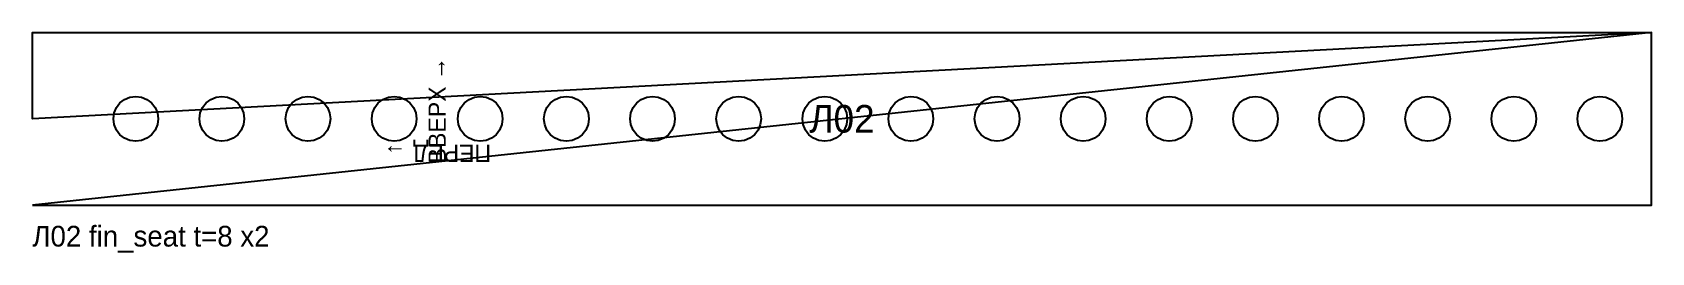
# Model space of a CAD drawing. Header units: millimetres. Extents: x 0 to 470, y -14 to 50.
import ezdxf
from ezdxf.enums import TextEntityAlignment as Align

# ---------------------------------------------------------------- set-up
doc = ezdxf.new("R2010")
doc.units = ezdxf.units.MM

msp = doc.modelspace()

# ---------------------------------------------------------------- linework, layer by layer
at = {"layer": 'CUT'}
for points in [[(0, 0), (235, 0), (470, 0), (470, 25), (470, 50), (0, 25), (0, 50), (235, 50), (470, 50)], [(30, 31.5), (31.68, 31.28), (33.25, 30.63), (34.6, 29.6), (35.63, 28.25), (36.28, 26.68), (36.5, 25), (36.28, 23.32), (35.63, 21.75), (34.6, 20.4), (33.25, 19.37), (31.68, 18.72), (30, 18.5), (28.32, 18.72), (26.75, 19.37), (25.4, 20.4), (24.37, 21.75), (23.72, 23.32), (23.5, 25), (23.72, 26.68), (24.37, 28.25), (25.4, 29.6), (26.75, 30.63), (28.32, 31.28), (30, 31.5)], [(55, 31.5), (56.68, 31.28), (58.25, 30.63), (59.6, 29.6), (60.63, 28.25), (61.28, 26.68), (61.5, 25), (61.28, 23.32), (60.63, 21.75), (59.6, 20.4), (58.25, 19.37), (56.68, 18.72), (55, 18.5), (53.32, 18.72), (51.75, 19.37), (50.4, 20.4), (49.37, 21.75), (48.72, 23.32), (48.5, 25), (48.72, 26.68), (49.37, 28.25), (50.4, 29.6), (51.75, 30.63), (53.32, 31.28), (55, 31.5)], [(80, 31.5), (81.68, 31.28), (83.25, 30.63), (84.6, 29.6), (85.63, 28.25), (86.28, 26.68), (86.5, 25), (86.28, 23.32), (85.63, 21.75), (84.6, 20.4), (83.25, 19.37), (81.68, 18.72), (80, 18.5), (78.32, 18.72), (76.75, 19.37), (75.4, 20.4), (74.37, 21.75), (73.72, 23.32), (73.5, 25), (73.72, 26.68), (74.37, 28.25), (75.4, 29.6), (76.75, 30.63), (78.32, 31.28), (80, 31.5)], [(105, 31.5), (106.68, 31.28), (108.25, 30.63), (109.6, 29.6), (110.63, 28.25), (111.28, 26.68), (111.5, 25), (111.28, 23.32), (110.63, 21.75), (109.6, 20.4), (108.25, 19.37), (106.68, 18.72), (105, 18.5), (103.32, 18.72), (101.75, 19.37), (100.4, 20.4), (99.37, 21.75), (98.72, 23.32), (98.5, 25), (98.72, 26.68), (99.37, 28.25), (100.4, 29.6), (101.75, 30.63), (103.32, 31.28), (105, 31.5)], [(130, 31.5), (131.68, 31.28), (133.25, 30.63), (134.6, 29.6), (135.63, 28.25), (136.28, 26.68), (136.5, 25), (136.28, 23.32), (135.63, 21.75), (134.6, 20.4), (133.25, 19.37), (131.68, 18.72), (130, 18.5), (128.32, 18.72), (126.75, 19.37), (125.4, 20.4), (124.37, 21.75), (123.72, 23.32), (123.5, 25), (123.72, 26.68), (124.37, 28.25), (125.4, 29.6), (126.75, 30.63), (128.32, 31.28), (130, 31.5)], [(155, 31.5), (156.68, 31.28), (158.25, 30.63), (159.6, 29.6), (160.63, 28.25), (161.28, 26.68), (161.5, 25), (161.28, 23.32), (160.63, 21.75), (159.6, 20.4), (158.25, 19.37), (156.68, 18.72), (155, 18.5), (153.32, 18.72), (151.75, 19.37), (150.4, 20.4), (149.37, 21.75), (148.72, 23.32), (148.5, 25), (148.72, 26.68), (149.37, 28.25), (150.4, 29.6), (151.75, 30.63), (153.32, 31.28), (155, 31.5)], [(180, 31.5), (181.68, 31.28), (183.25, 30.63), (184.6, 29.6), (185.63, 28.25), (186.28, 26.68), (186.5, 25), (186.28, 23.32), (185.63, 21.75), (184.6, 20.4), (183.25, 19.37), (181.68, 18.72), (180, 18.5), (178.32, 18.72), (176.75, 19.37), (175.4, 20.4), (174.37, 21.75), (173.72, 23.32), (173.5, 25), (173.72, 26.68), (174.37, 28.25), (175.4, 29.6), (176.75, 30.63), (178.32, 31.28), (180, 31.5)], [(205, 31.5), (206.68, 31.28), (208.25, 30.63), (209.6, 29.6), (210.63, 28.25), (211.28, 26.68), (211.5, 25), (211.28, 23.32), (210.63, 21.75), (209.6, 20.4), (208.25, 19.37), (206.68, 18.72), (205, 18.5), (203.32, 18.72), (201.75, 19.37), (200.4, 20.4), (199.37, 21.75), (198.72, 23.32), (198.5, 25), (198.72, 26.68), (199.37, 28.25), (200.4, 29.6), (201.75, 30.63), (203.32, 31.28), (205, 31.5)], [(230, 31.5), (231.68, 31.28), (233.25, 30.63), (234.6, 29.6), (235.63, 28.25), (236.28, 26.68), (236.5, 25), (236.28, 23.32), (235.63, 21.75), (234.6, 20.4), (233.25, 19.37), (231.68, 18.72), (230, 18.5), (228.32, 18.72), (226.75, 19.37), (225.4, 20.4), (224.37, 21.75), (223.72, 23.32), (223.5, 25), (223.72, 26.68), (224.37, 28.25), (225.4, 29.6), (226.75, 30.63), (228.32, 31.28), (230, 31.5)], [(255, 31.5), (256.68, 31.28), (258.25, 30.63), (259.6, 29.6), (260.63, 28.25), (261.28, 26.68), (261.5, 25), (261.28, 23.32), (260.63, 21.75), (259.6, 20.4), (258.25, 19.37), (256.68, 18.72), (255, 18.5), (253.32, 18.72), (251.75, 19.37), (250.4, 20.4), (249.37, 21.75), (248.72, 23.32), (248.5, 25), (248.72, 26.68), (249.37, 28.25), (250.4, 29.6), (251.75, 30.63), (253.32, 31.28), (255, 31.5)], [(280, 31.5), (281.68, 31.28), (283.25, 30.63), (284.6, 29.6), (285.63, 28.25), (286.28, 26.68), (286.5, 25), (286.28, 23.32), (285.63, 21.75), (284.6, 20.4), (283.25, 19.37), (281.68, 18.72), (280, 18.5), (278.32, 18.72), (276.75, 19.37), (275.4, 20.4), (274.37, 21.75), (273.72, 23.32), (273.5, 25), (273.72, 26.68), (274.37, 28.25), (275.4, 29.6), (276.75, 30.63), (278.32, 31.28), (280, 31.5)], [(305, 31.5), (306.68, 31.28), (308.25, 30.63), (309.6, 29.6), (310.63, 28.25), (311.28, 26.68), (311.5, 25), (311.28, 23.32), (310.63, 21.75), (309.6, 20.4), (308.25, 19.37), (306.68, 18.72), (305, 18.5), (303.32, 18.72), (301.75, 19.37), (300.4, 20.4), (299.37, 21.75), (298.72, 23.32), (298.5, 25), (298.72, 26.68), (299.37, 28.25), (300.4, 29.6), (301.75, 30.63), (303.32, 31.28), (305, 31.5)], [(330, 31.5), (331.68, 31.28), (333.25, 30.63), (334.6, 29.6), (335.63, 28.25), (336.28, 26.68), (336.5, 25), (336.28, 23.32), (335.63, 21.75), (334.6, 20.4), (333.25, 19.37), (331.68, 18.72), (330, 18.5), (328.32, 18.72), (326.75, 19.37), (325.4, 20.4), (324.37, 21.75), (323.72, 23.32), (323.5, 25), (323.72, 26.68), (324.37, 28.25), (325.4, 29.6), (326.75, 30.63), (328.32, 31.28), (330, 31.5)], [(355, 31.5), (356.68, 31.28), (358.25, 30.63), (359.6, 29.6), (360.63, 28.25), (361.28, 26.68), (361.5, 25), (361.28, 23.32), (360.63, 21.75), (359.6, 20.4), (358.25, 19.37), (356.68, 18.72), (355, 18.5), (353.32, 18.72), (351.75, 19.37), (350.4, 20.4), (349.37, 21.75), (348.72, 23.32), (348.5, 25), (348.72, 26.68), (349.37, 28.25), (350.4, 29.6), (351.75, 30.63), (353.32, 31.28), (355, 31.5)], [(380, 31.5), (381.68, 31.28), (383.25, 30.63), (384.6, 29.6), (385.63, 28.25), (386.28, 26.68), (386.5, 25), (386.28, 23.32), (385.63, 21.75), (384.6, 20.4), (383.25, 19.37), (381.68, 18.72), (380, 18.5), (378.32, 18.72), (376.75, 19.37), (375.4, 20.4), (374.37, 21.75), (373.72, 23.32), (373.5, 25), (373.72, 26.68), (374.37, 28.25), (375.4, 29.6), (376.75, 30.63), (378.32, 31.28), (380, 31.5)], [(405, 31.5), (406.68, 31.28), (408.25, 30.63), (409.6, 29.6), (410.63, 28.25), (411.28, 26.68), (411.5, 25), (411.28, 23.32), (410.63, 21.75), (409.6, 20.4), (408.25, 19.37), (406.68, 18.72), (405, 18.5), (403.32, 18.72), (401.75, 19.37), (400.4, 20.4), (399.37, 21.75), (398.72, 23.32), (398.5, 25), (398.72, 26.68), (399.37, 28.25), (400.4, 29.6), (401.75, 30.63), (403.32, 31.28), (405, 31.5)], [(430, 31.5), (431.68, 31.28), (433.25, 30.63), (434.6, 29.6), (435.63, 28.25), (436.28, 26.68), (436.5, 25), (436.28, 23.32), (435.63, 21.75), (434.6, 20.4), (433.25, 19.37), (431.68, 18.72), (430, 18.5), (428.32, 18.72), (426.75, 19.37), (425.4, 20.4), (424.37, 21.75), (423.72, 23.32), (423.5, 25), (423.72, 26.68), (424.37, 28.25), (425.4, 29.6), (426.75, 30.63), (428.32, 31.28), (430, 31.5)], [(455, 31.5), (456.68, 31.28), (458.25, 30.63), (459.6, 29.6), (460.63, 28.25), (461.28, 26.68), (461.5, 25), (461.28, 23.32), (460.63, 21.75), (459.6, 20.4), (458.25, 19.37), (456.68, 18.72), (455, 18.5), (453.32, 18.72), (451.75, 19.37), (450.4, 20.4), (449.37, 21.75), (448.72, 23.32), (448.5, 25), (448.72, 26.68), (449.37, 28.25), (450.4, 29.6), (451.75, 30.63), (453.32, 31.28), (455, 31.5)]]:
    msp.add_lwpolyline(points, close=True, dxfattribs=at)

# ---------------------------------------------------------------- texts
at = {"layer": 'MARK'}
for s, rotation, p in [('ВВЕРХ →', 90, (117.5, 27.5)), ('ПЕРЕД →', 180, (117.5, 15))]:
    msp.add_text(s, height=5, rotation=rotation, dxfattribs=at).set_placement(p, align=Align.MIDDLE_CENTER)
msp.add_text('Л02', height=8, dxfattribs=at).set_placement((235, 25), align=Align.MIDDLE_CENTER)
at = {"layer": 'TEXT'}
msp.add_text('Л02 fin_seat t=8 x2', height=6, dxfattribs=at).set_placement((0, -12))

doc.saveas('drawing.dxf')
